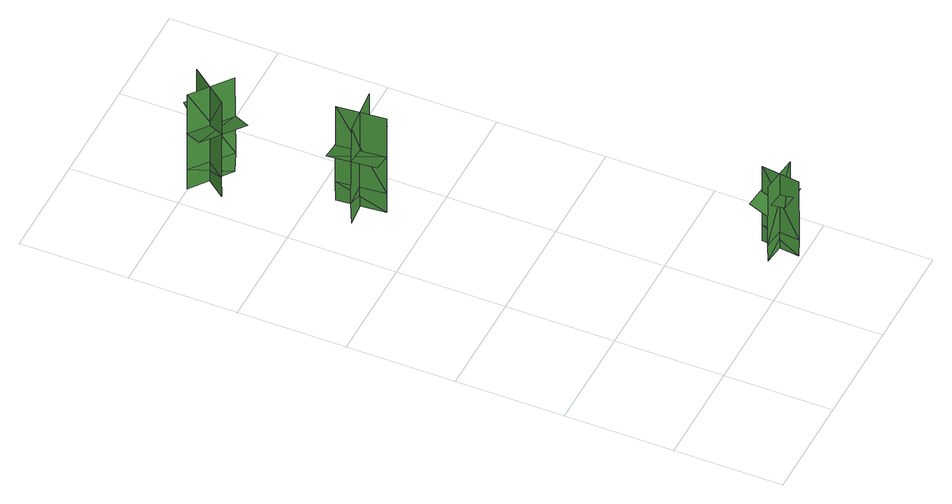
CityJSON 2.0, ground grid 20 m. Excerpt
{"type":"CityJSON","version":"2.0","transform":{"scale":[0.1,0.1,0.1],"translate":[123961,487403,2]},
"CityObjects":{
"tree1":{"type":"SolitaryVegetationObject","geometry":[{"type":"MultiSurface","lod":"1","boundaries":[[[0,1,2]],[[0,2,3]],[[4,5,6]],[[4,6,7]],[[8,9,5]],[[8,5,4]],[[10,11,1]],[[10,1,0]],[[12,13,14]],[[12,14,15]],[[16,17,18]],[[16,18,19]]]}]},
"tree2":{"type":"SolitaryVegetationObject","geometry":[{"type":"MultiSurface","lod":"1","boundaries":[[[20,21,22]],[[20,22,23]],[[24,25,26]],[[24,26,27]],[[28,29,25]],[[28,25,24]],[[30,31,21]],[[30,21,20]],[[32,33,34]],[[32,34,35]],[[36,37,38]],[[36,38,39]]]}]},
"tree3":{"type":"SolitaryVegetationObject","geometry":[{"type":"MultiSurface","lod":"1","boundaries":[[[40,41,42]],[[40,42,43]],[[44,45,46]],[[44,46,47]],[[48,49,45]],[[48,45,44]],[[50,51,41]],[[50,41,40]],[[52,53,54]],[[52,54,55]],[[56,57,58]],[[56,58,59]]]}]}
},
"vertices":[
[276,46,46],[347,38,46],[347,37,180],[276,45,180],[310,4,46],[317,75,46],[317,75,180],[309,4,180],[309,4,10],[317,75,10],[276,45,10],[347,37,10],[276,45,111],[347,38,111],[351,74,124],[280,81,124],[337,39,132],[284,44,132],[281,17,139],[334,12,139],
[124,675,47],[115,765,47],[117,765,217],[125,675,217],[168,728,47],[77,719,47],[78,718,217],[168,727,217],[168,727,2],[78,718,2],[125,675,2],[117,765,2],[125,675,130],[116,765,130],[70,761,146],[79,671,146],[117,753,157],[124,685,157],[158,689,166],[152,756,166],
[101,941,55],[30,997,55],[31,998,225],[102,943,225],[93,1009,55],[37,938,55],[38,938,225],[94,1009,225],[94,1009,10],[38,938,10],[102,943,10],[31,998,10],[102,942,138],[30,998,138],[2,962,155],[73,906,155],[40,990,165],[94,949,165],[115,976,174],[61,1018,174]
]}
